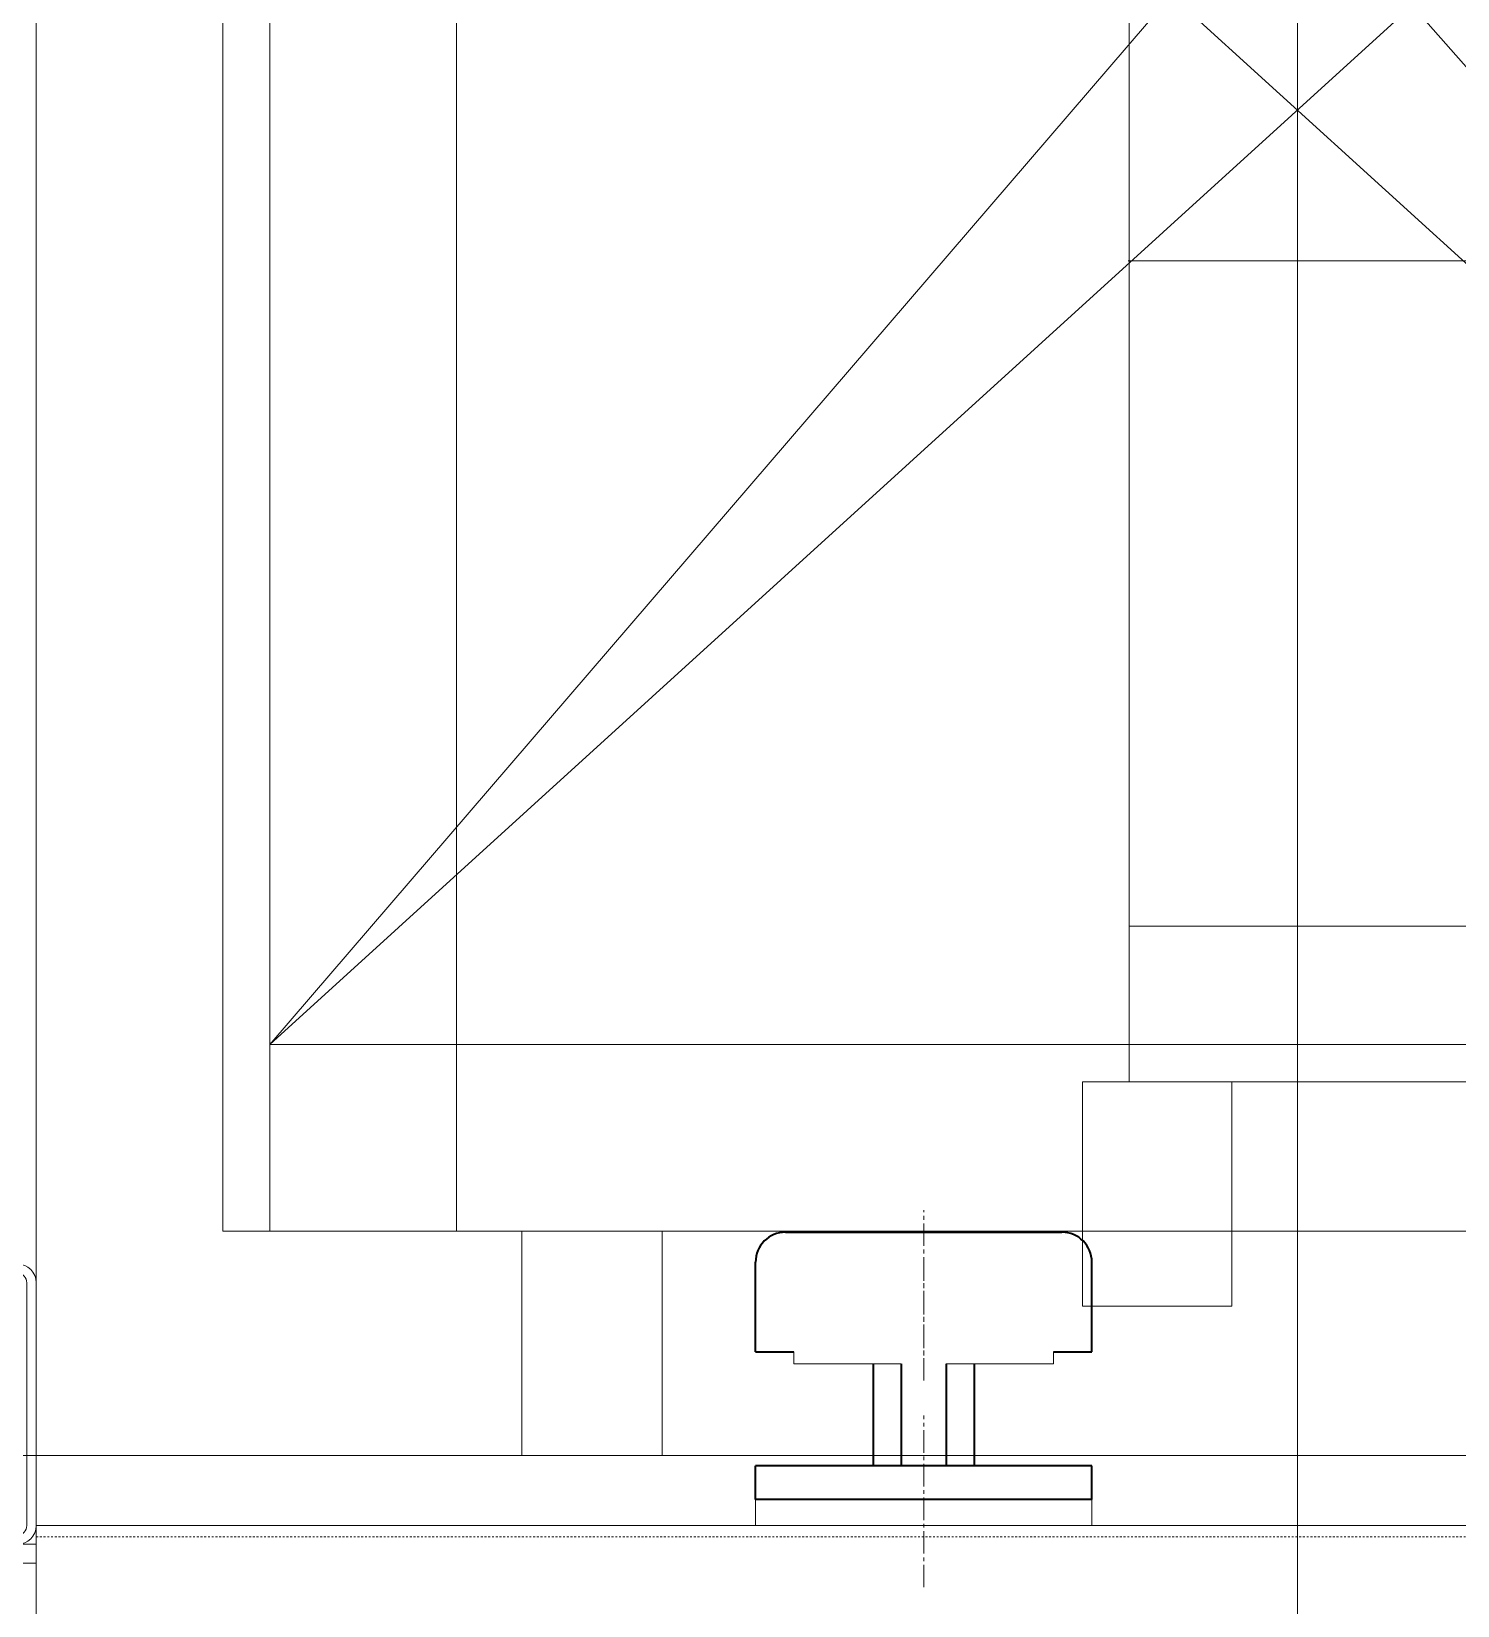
# Model space of a CAD drawing. Header units: millimetres. Extents: x -50460 to 50460, y -35640 to 35640.
# Drawn here: x -34897 to -34134, y 21084 to 21926 of the extents above; entities that cross this region are included whole.
import ezdxf

# ---------------------------------------------------------------- set-up
doc = ezdxf.new("R2010")
doc.units = ezdxf.units.MM
for name, pattern in [('双点画线', [22, 12, -2, 2, -2, 2, -2]), ('点画线', [18, 12, -2, 2, -2]), ('虚线', [2, 1, -1])]:
    doc.linetypes.add(name, pattern=pattern)
for name, color, linetype, lineweight in [('7', 30, '双点画线', 18), ('ACAD0', 7, 'Continuous', 18), ('CONV', 4, 'Continuous', 18), ('EB0', 7, 'Continuous', 15), ('中心线层', 1, '点画线', 18), ('实线', 7, 'Continuous', 15), ('尺寸线层', 4, 'Continuous', 18), ('粗实线层', 7, 'Continuous', 15), ('细实线层', 3, 'Continuous', 18), ('虚线层', 100, '虚线', 18)]:
    doc.layers.add(name, color=color, linetype=linetype, lineweight=lineweight)

# ---------------------------------------------------------------- blocks, each defined once
blk = doc.blocks.new('*X2')
at = {"layer": 'CONV'}
blk.add_line((5366, 700), (2965, 700), dxfattribs=at)
blk = doc.blocks.new('*X209')
at = {"layer": '细实线层'}
for p, q in [((-540, 120), (-540, 1220)), ((540.5, 559.19), (-540.5, 559.19)), ((540, 203.33), (-540, 203.33)), ((-565, 0), (-565, 120)), ((-565, 120), (-485, 120)), ((540, 120), (-540, 120)), ((-485, 0), (-485, 120)), ((-565, 0), (-485, 0))]:
    blk.add_line(p, q, dxfattribs=at)
blk = doc.blocks.new('*X887')
at = {"layer": 'EB0'}
for p, q in [((-40, 75), (40, 75)), ((-40, 70), (40, 70)), ((-50, -65), (-50, 65)), ((-45, -65), (-45, 65)), ((45, 65), (45, -65)), ((50, 65), (50, -65)), ((50, -75), (-50, -75)), ((-50, -75), (-50, -85)), ((40, -70), (-40, -70)), ((50, -85), (50, -75)), ((50, -85), (-50, -85))]:
    blk.add_line(p, q, dxfattribs=at)
for centre, radius, start, end in [((-40, 65), 10, 90, 180), ((-40, 65), 5, 90, 180), ((40, 65), 10, 0, 90), ((40, 65), 5, 0, 90), ((-40, -65), 10, 180, 270), ((-40, -65), 5, 180, 270), ((40, -65), 10, 270, 0), ((40, -65), 5, 270, 0)]:
    blk.add_arc(centre, radius, start, end, dxfattribs=at)
blk = doc.blocks.new('*X856')
at = {"layer": 'ACAD0', "color": 7, "linetype": 'Continuous', "lineweight": 35}
for p, q in [((-274, -312.78), (-126, -312.78)), ((-290, -376.78), (-290, -328.78)), ((-110, -376.78), (-110, -328.78)), ((-290, -376.78), (-269.5, -376.78)), ((-130.5, -376.78), (-110, -376.78)), ((-227, -383.28), (-227, -437.78)), ((-212, -383.28), (-212, -437.78)), ((-188, -383.28), (-188, -437.78)), ((-173, -383.28), (-173, -437.78)), ((-110, -437.78), (-290, -437.78)), ((-290, -455.78), (-290, -437.78)), ((-110, -455.78), (-110, -437.78)), ((-110, -455.78), (-290, -455.78)), ((-110, -455.78), (-290, -455.78))]:
    blk.add_line(p, q, dxfattribs=at)
for centre, start, end in [((-274, -328.78), 90, 180), ((-126, -328.78), 0, 90)]:
    blk.add_arc(centre, 16, start, end, dxfattribs=at)
at = {"layer": 'EB0'}
for p, q in [((-450, -312.28), (-450, 1067.72)), ((-575, -312.28), (-575, 787.72)), ((-675, 580.22), (-675, -669.78)), ((-269.5, -376.78), (-269.5, -383.28)), ((-130.5, -376.78), (-130.5, -383.28)), ((-269.5, -383.28), (-212, -383.28)), ((-152, -383.28), (-188, -383.28)), ((-130.5, -383.28), (-173, -383.28)), ((-415, -432.28), (-340, -432.28))]:
    blk.add_line(p, q, dxfattribs=at)
at = {"layer": '中心线层', "linetype": '点画线', "lineweight": 18}
for p, q in [((0, -435.28), (0, 790.72)), ((0, -135.01), (0, -790.72)), ((-200, -392.1), (-200, -300.9)), ((-200, -326.78), (-200, -386.28)), ((-200, -502.78), (-200, -410.78))]:
    blk.add_line(p, q, dxfattribs=at)
at = {"layer": '尺寸线层'}
for p, q in [((550, -212.28), (-575, 1067.72)), ((-550, -212.28), (550, 1067.72))]:
    blk.add_line(p, q, dxfattribs=at)
at = {"layer": '粗实线层'}
for p, q in [((-290, -469.78), (-290, -455.78)), ((-110, -455.78), (-290, -455.78)), ((-110, -455.78), (-290, -455.78)), ((-110, -469.78), (-110, -455.78)), ((-675, -669.78), (-675, -469.78)), ((-675, -469.78), (675, -469.78)), ((-110, -469.78), (-290, -469.78))]:
    blk.add_line(p, q, dxfattribs=at)
at = {"layer": '细实线层'}
for p, q in [((-550, 787.72), (550, -212.28)), ((550, 787.72), (-550, -212.28)), ((-550, -312.28), (-550, 787.72)), ((550, -212.28), (-550, -212.28)), ((575, -312.28), (-575, -312.28)), ((-415, -432.28), (-415, -312.28)), ((-340, -432.28), (-340, -312.28)), ((-275, -312.78), (-275, -312.28)), ((-275, -312.28), (-125, -312.28)), ((-275, -312.78), (-125, -312.78)), ((-125, -312.78), (-125, -312.28))]:
    blk.add_line(p, q, dxfattribs=at)
at = {"layer": '虚线层'}
blk.add_line((-675, -475.78), (675, -475.78), dxfattribs=at)
at = {"layer": 'EB0'}
blk.add_blockref('*X887', (-725, -404.78), dxfattribs=at)
blk = doc.blocks.new('*X805')
at = {"layer": '中心线层'}
for p in [(-1515, 7018.29), (-1515, 6720.5)]:
    blk.add_line(p, (-1515, 144.39), dxfattribs=at)
at = {"layer": '尺寸线层'}
blk.add_blockref('*X856', (-1515, 819.78), dxfattribs=at)

msp = doc.modelspace()

# ---------------------------------------------------------------- block references
at = {"layer": '7'}
msp.add_blockref('*X209', (-33769.742, 21244.445), dxfattribs=at)
at = {"layer": '实线'}
msp.add_blockref('*X2', (-38444.742, 20464.445), dxfattribs=at)

# ---------------------------------------------------------------- next in the draw order: block references
at = {"layer": '尺寸线层'}
msp.add_blockref('*X805', (-32704.742, 20776.945), dxfattribs=at)

doc.saveas('drawing.dxf')
